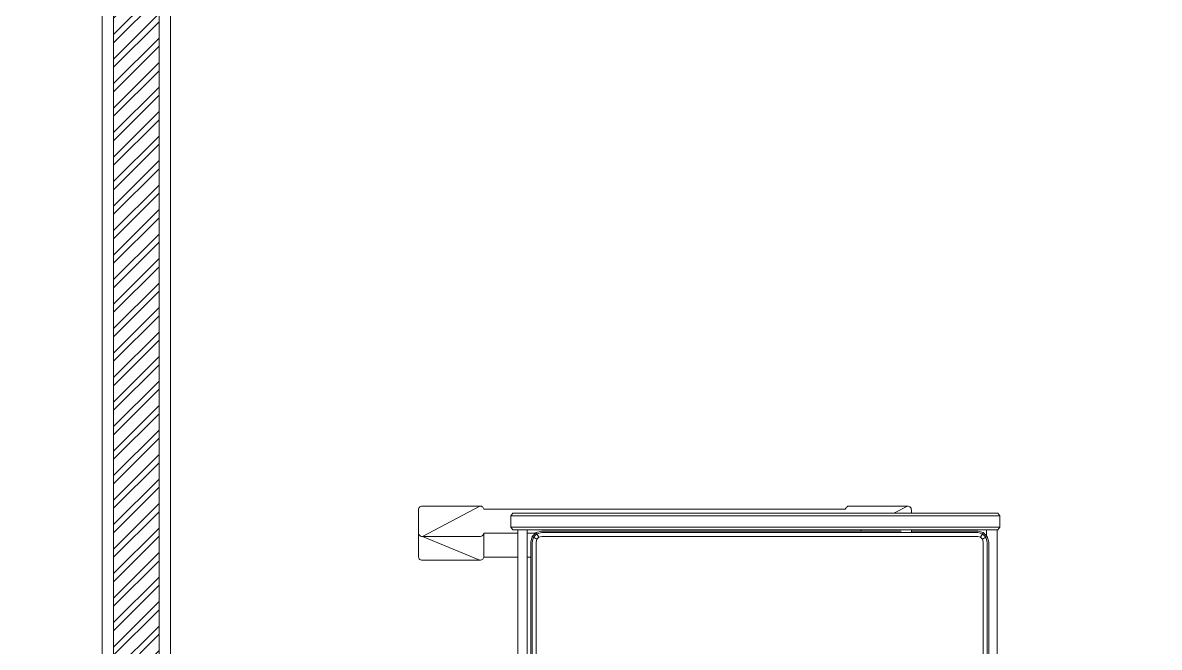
# Model space of a CAD drawing. Header units: millimetres. Extents: x -280308 to 6402717, y -14 to 2073074.
# Drawn here: x -34192 to -31692, y 481278 to 482651 of the extents above; entities that cross this region are included whole.
import ezdxf

# ---------------------------------------------------------------- set-up
doc = ezdxf.new("R2010")
doc.units = ezdxf.units.MM
doc.linetypes.add('DASHED2', pattern=[0.375, 0.25, -0.125])
doc.layers.get('0').update_dxf_attribs({"lineweight": 0})
for name, color, linetype, lineweight in [('A-ALINE-3', 111, 'Continuous', 15), ('A-ALINE-6', 117, 'Continuous', 9), ('A-FURN-EQPM', 177, 'Continuous', 0)]:
    doc.layers.add(name, color=color, linetype=linetype, lineweight=lineweight)
doc.layers.add('A-FILL-1', color=7, linetype='Continuous', lineweight=0, true_color=0x454545)

# ---------------------------------------------------------------- blocks, each defined once
blk = doc.blocks.new('A$C834590f0')
at = {"ltscale": 0.25}
for radius, start, end in [(9350.4, 262.4048, 342.62601), (9450.4, 308.14117, 342.8156)]:
    blk.add_arc((-66998.6, -10741.1), radius, start, end, dxfattribs=at)
blk = doc.blocks.new('A$C286adef0')
at = {"layer": 'A-FILL-1', "ltscale": 0.25}
h = blk.add_hatch(dxfattribs=at)
h.set_pattern_fill('ANSI32', color=256, scale=4, angle=180)
h.set_pattern_definition([(225, (116700.98, -40218.705), (26.940768, -26.940768), []), (225, (116683.02, -40218.705), (26.940768, -26.940768), [])])
h.paths.add_polyline_path([(12022.8, -21197), (12022.8, -1747), (12122.8, -1747), (12122.8, -21197)])
at = {"color": 0, "linetype": 'DASHED2', "lineweight": -2, "ltscale": 6}
blk.add_lwpolyline([(14464.5, -17197), (12147.8, -17197), (12147.8, -21197), (14464.5, -21197)], close=True, dxfattribs=at)
at = {"layer": 'A-ALINE-3', "linetype": 'Continuous'}
blk.add_lwpolyline([(12022.8, -21197), (12022.8, -1747), (12122.8, -1747), (12122.8, -21197)], close=True, dxfattribs=at)
at = {"layer": 'A-ALINE-6'}
blk.add_lwpolyline([(11997.8, -21197), (11997.8, -1747), (12147.8, -1747), (12147.8, -21197)], close=True, dxfattribs=at)
at = {"ltscale": 0.25}
blk.add_blockref('A$C834590f0', (70322.8, -713.8), dxfattribs=at)
blk = doc.blocks.new('A$C872eac23')
at = {"color": 0, "linetype": 'ByBlock', "lineweight": -2}
for p, q in [((-0.4909, -2.1111), (-0.4909, -0.0817)), ((-0.4821, -2.1111), (-0.4821, -0.0817)), ((0.5013, -2.1111), (0.5013, -1.6716)), ((0.5101, -2.1111), (0.5101, -1.6716)), ((0.5133, -2.1111), (0.5133, -1.6716)), ((-0.5224, -1.7896), (-0.5224, -2.0781)), ((-0.5019, -1.7896), (-0.5019, -2.0781)), ((-0.4941, -1.7896), (-0.4941, -2.0781)), ((0.5317, -1.8641), (0.5317, -2.1382)), ((-0.7392, -2.0744), (-0.7402, -2.076)), ((-0.7378, -2.073), (-0.7392, -2.0744)), ((-0.7362, -2.0719), (-0.7378, -2.073)), ((-0.7343, -2.0713), (-0.7362, -2.0719)), ((-0.7323, -2.071), (-0.7343, -2.0713)), ((-0.6059, -2.071), (-0.7323, -2.1233)), ((-0.6059, -2.071), (-0.7323, -2.071)), ((-0.6042, -2.0712), (-0.6059, -2.071)), ((-0.6025, -2.0717), (-0.6042, -2.0712)), ((-0.601, -2.0725), (-0.6025, -2.0717)), ((-0.5997, -2.0736), (-0.601, -2.0725)), ((-0.5986, -2.0749), (-0.5997, -2.0736)), ((-0.5978, -2.0764), (-0.5986, -2.0749)), ((-0.7409, -2.0779), (-0.7411, -2.0799)), ((-0.7411, -2.0799), (-0.7411, -2.1321)), ((-0.7402, -2.076), (-0.7409, -2.0779)), ((-0.5973, -2.0781), (-0.5978, -2.0764)), ((-0.5973, -2.1303), (-0.5973, -2.0781)), ((-0.5224, -2.0781), (-0.5973, -2.0781)), ((-0.5224, -2.0781), (-0.5224, -2.1303)), ((-0.4941, -2.0781), (-0.5019, -2.0781)), ((-0.5019, -2.1303), (-0.5019, -2.0781)), ((-0.4941, -2.1111), (-0.4941, -2.0781)), ((-0.7378, -2.1252), (-0.7362, -2.1242)), ((-0.7362, -2.1242), (-0.7343, -2.1235)), ((-0.7343, -2.1235), (-0.7323, -2.1233)), ((-0.7323, -2.1233), (-0.6059, -2.1233)), ((-0.6059, -2.1903), (-0.7323, -2.1233)), ((-0.6059, -2.1233), (-0.6042, -2.1235)), ((-0.6042, -2.1235), (-0.6025, -2.124)), ((-0.6025, -2.124), (-0.601, -2.1248)), ((-0.601, -2.1248), (-0.5997, -2.1259)), ((-0.4941, -2.1111), (-0.4909, -2.1232)), ((-0.4909, -2.1111), (-0.4881, -2.1215)), ((-0.4909, -2.1232), (-0.4881, -2.1215)), ((-0.4909, -2.1232), (-0.4837, -2.1303)), ((-0.4881, -2.1215), (-0.4805, -2.1171)), ((-0.4881, -2.1215), (-0.4805, -2.1292)), ((-0.4821, -2.1111), (-0.4805, -2.1171)), ((-0.4805, -2.1171), (-0.476, -2.1215)), ((-0.4805, -2.1292), (-0.476, -2.1215)), ((-0.476, -2.1215), (-0.47, -2.1232)), ((-0.47, -2.1232), (0.4892, -2.1232)), ((0.4892, -2.1232), (0.4952, -2.1215)), ((0.4952, -2.1215), (0.4996, -2.1171)), ((0.4996, -2.1292), (0.4952, -2.1215)), ((0.4996, -2.1171), (0.5013, -2.1111)), ((0.5073, -2.1215), (0.4996, -2.1171)), ((0.4996, -2.1292), (0.5073, -2.1215)), ((0.5013, -2.132), (0.5084, -2.1248)), ((0.5073, -2.1215), (0.5101, -2.1111)), ((0.5101, -2.1232), (0.5073, -2.1215)), ((0.5084, -2.1248), (0.5101, -2.1232)), ((0.5084, -2.1248), (0.5084, -2.1382)), ((0.5101, -2.1232), (0.5133, -2.1111)), ((-0.7411, -2.1321), (-0.7409, -2.1301)), ((-0.7411, -2.1814), (-0.7411, -2.1321)), ((-0.7409, -2.1301), (-0.7402, -2.1283)), ((-0.7402, -2.1283), (-0.7392, -2.1266)), ((-0.7392, -2.1266), (-0.7378, -2.1252)), ((-0.5997, -2.1259), (-0.5986, -2.1272)), ((-0.5986, -2.1272), (-0.5978, -2.1287)), ((-0.5978, -2.1287), (-0.5973, -2.1303)), ((-0.5973, -2.1303), (-0.5224, -2.1303)), ((-0.5378, -2.1439), (-0.5333, -2.1382)), ((-0.5378, -2.1439), (-0.5378, -2.1688)), ((-0.5378, -2.1439), (0.538, -2.1439)), ((-0.5333, -2.1382), (-0.5224, -2.1382)), ((-0.5224, -2.1303), (-0.5224, -2.1382)), ((-0.5224, -2.1382), (-0.5019, -2.1382)), ((-0.5019, -2.1303), (-0.4837, -2.1303)), ((-0.5019, -2.1382), (-0.5019, -2.1303)), ((-0.5019, -2.1382), (0.2351, -2.1382)), ((-0.4837, -2.1303), (-0.4821, -2.132)), ((-0.4821, -2.132), (-0.4805, -2.1292)), ((-0.4821, -2.132), (-0.47, -2.1352)), ((-0.4805, -2.1292), (-0.47, -2.132)), ((-0.47, -2.132), (0.4892, -2.132)), ((-0.47, -2.1352), (0.2295, -2.1352)), ((0.2351, -2.1382), (0.2295, -2.1352)), ((0.2295, -2.1352), (0.3208, -2.1352)), ((0.2351, -2.1382), (0.3433, -2.1382)), ((0.3433, -2.1333), (0.3433, -2.1352)), ((0.3433, -2.1352), (0.4892, -2.1352)), ((0.3433, -2.1352), (0.3433, -2.1382)), ((0.3433, -2.1382), (0.5084, -2.1382)), ((0.4892, -2.132), (0.4996, -2.1292)), ((0.4892, -2.1352), (0.5013, -2.132)), ((0.5013, -2.132), (0.4996, -2.1292)), ((0.5084, -2.1382), (0.5317, -2.1382)), ((0.5335, -2.1382), (0.5317, -2.1382)), ((0.538, -2.1439), (0.5335, -2.1382)), ((0.538, -2.1688), (0.538, -2.1439)), ((-0.5378, -2.1688), (-0.5333, -2.1746)), ((-0.5378, -2.1688), (0.538, -2.1688)), ((-0.5333, -2.1746), (0.3045, -2.1746)), ((0.3344, -2.1903), (0.3045, -2.1746)), ((0.3045, -2.1746), (0.3433, -2.1746)), ((0.3433, -2.1746), (0.3433, -2.1814)), ((0.3433, -2.1746), (0.5335, -2.1746)), ((0.5335, -2.1746), (0.538, -2.1688)), ((-0.7409, -2.1835), (-0.7411, -2.1814)), ((-0.7402, -2.1853), (-0.7409, -2.1835)), ((-0.7392, -2.187), (-0.7402, -2.1853)), ((-0.7378, -2.1883), (-0.7392, -2.187)), ((-0.7362, -2.1894), (-0.7378, -2.1883)), ((-0.7343, -2.19), (-0.7362, -2.1894)), ((-0.7323, -2.1903), (-0.7343, -2.19)), ((-0.6059, -2.1903), (-0.7323, -2.1903)), ((-0.6042, -2.1901), (-0.6059, -2.1903)), ((-0.6025, -2.1896), (-0.6042, -2.1901)), ((-0.601, -2.1888), (-0.6025, -2.1896)), ((-0.5997, -2.1877), (-0.601, -2.1888)), ((-0.5986, -2.1864), (-0.5997, -2.1877)), ((-0.5978, -2.1849), (-0.5986, -2.1864)), ((-0.5973, -2.1833), (-0.5978, -2.1849)), ((0.1981, -2.1832), (-0.5973, -2.1833)), ((0.1986, -2.1849), (0.1981, -2.1832)), ((0.1995, -2.1864), (0.1986, -2.1849)), ((0.2005, -2.1877), (0.1995, -2.1864)), ((0.2018, -2.1888), (0.2005, -2.1877)), ((0.2033, -2.1896), (0.2018, -2.1888)), ((0.205, -2.1901), (0.2033, -2.1896)), ((0.2068, -2.1903), (0.205, -2.1901)), ((0.3344, -2.1903), (0.2068, -2.1903)), ((0.3365, -2.19), (0.3344, -2.1903)), ((0.3383, -2.1894), (0.3365, -2.19)), ((0.34, -2.1883), (0.3383, -2.1894)), ((0.3414, -2.187), (0.34, -2.1883)), ((0.3424, -2.1853), (0.3414, -2.187)), ((0.3431, -2.1835), (0.3424, -2.1853)), ((0.3433, -2.1814), (0.3431, -2.1835))]:
    blk.add_line(p, q, dxfattribs=at)
blk = doc.blocks.new('A$C8aa274cb')
at = {"color": 0, "linetype": 'ByBlock', "lineweight": -2, "xscale": -1000.000000000008, "yscale": 1000.000000000008, "zscale": 1000.000000000008, "rotation": 180}
blk.add_blockref('A$C872eac23', (-55163.5, -19675), dxfattribs=at)
blk = doc.blocks.new('3')
at = {"ltscale": 0.25}
blk.add_blockref('A$C286adef0', (-46014.9, 500445.2), dxfattribs=at)
at = {"layer": 'A-FURN-EQPM', "ltscale": 0.25}
blk.add_blockref('A$C8aa274cb', (22582.9, 499073.3), dxfattribs=at)

msp = doc.modelspace()

# ---------------------------------------------------------------- block references
msp.add_blockref('3', (0, 0))

doc.saveas('drawing.dxf')
